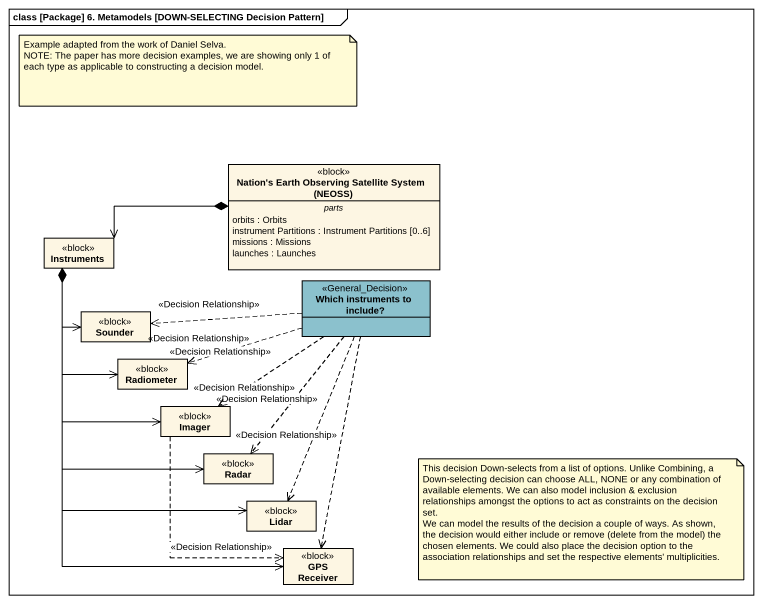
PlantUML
@startuml
mainframe class [Package] 6. Metamodels [DOWN-SELECTING Decision Pattern]
hide circle
hide empty members
class "Nation's Earth Observing Satellite System (NEOSS)" as Nation_s_Earth_Observing <<block>> {
  -- parts --
  orbits : Orbits
  instrument Partitions : Instrument Partitions [0..6]
  missions : Missions
  launches : Launches
}
class Instruments <<block>>
class "Which instruments to include?" as Which_instruments_to_include <<General_Decision>> #8BC1CD
class Sounder <<block>>
class Radiometer <<block>>
class Imager <<block>>
class Radar <<block>>
class Lidar <<block>>
class "GPS Receiver" as GPS_Receiver <<block>>
Nation_s_Earth_Observing *-left-> Instruments
Instruments *--> Sounder
Instruments *--> Radiometer
Instruments *--> Imager
Instruments *--> Radar
Instruments *--> Lidar
Instruments *--> GPS_Receiver
Which_instruments_to_include .left.> Sounder : <<Decision Relationship>>
Which_instruments_to_include .left.> Radiometer : <<Decision Relationship>>
Which_instruments_to_include ..> Imager : <<Decision Relationship>>
Which_instruments_to_include ..> Radar : <<Decision Relationship>>
Which_instruments_to_include ..> Lidar : <<Decision Relationship>>
Which_instruments_to_include ..> GPS_Receiver : <<Decision Relationship>>
Imager ..> GPS_Receiver : <<Decision Relationship>>
note as N1
  Example adapted from the work of Daniel Selva.
  NOTE: The paper has more decision examples, we are showing only 1 of each type as applicable to constructing a decision model.
end note
note as N2
  This decision Down-selects from a list of options. Unlike Combining, a Down-selecting decision can choose ALL, NONE or any combination of available elements. We can also model inclusion & exclusion relationships amongst the options to act as constraints on the decision set.
  We can model the results of the decision a couple of ways. As shown, the decision would either include or remove (delete from the model) the chosen elements. We could also place the decision option to the association relationships and set the respective elements' multiplicities.
end note
@enduml
